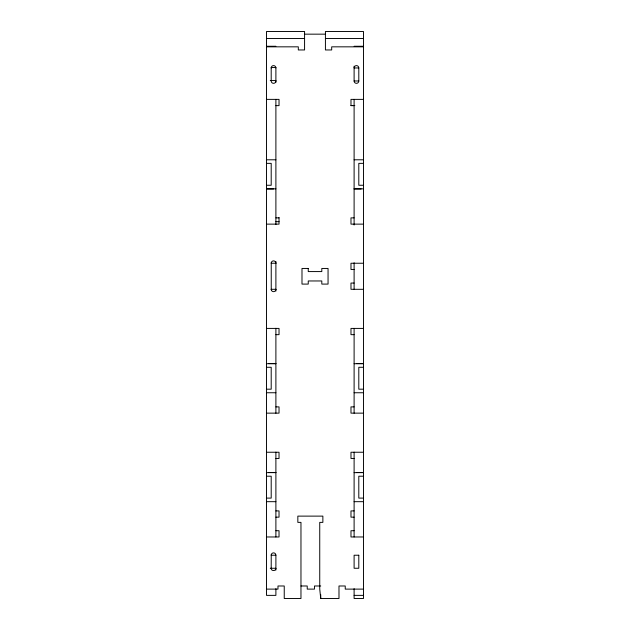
<?xml version="1.0" encoding="UTF-8"?>
<svg xmlns="http://www.w3.org/2000/svg" width="630" height="630" viewBox="0 0 630 630"><rect width="100%" height="100%" fill="white"/><g stroke="black" fill="none" stroke-linecap="round" stroke-linejoin="round"><path stroke-width="0.94" d="M271.239 262.805L271.239 289.729M271.239 554.794L271.199 568.646C271.278 571.221 275.822 571.221 275.893 568.646M304.573 34.162L325.426 34.162M266.506 38.477L304.573 38.477M325.426 38.477L363.494 38.477M266.506 46.266L275.893 46.266M354.107 46.266L363.494 46.266M266.506 46.833L298.313 46.833L298.313 49.959L304.573 49.959L304.573 31.5L266.506 31.5L266.506 595.374L275.893 595.374L275.893 588.664M363.494 46.833L331.687 46.833L331.687 49.959L325.426 49.959L325.426 31.5L363.494 31.5L363.494 598.5L354.107 598.5L354.107 588.664M358.801 67.953L354.107 67.953A2.347 2.347 0 0 1 356.454 65.607A2.347 2.347 0 0 1 358.801 67.953L358.801 80.987A2.347 2.347 0 0 1 356.454 83.333A2.347 2.347 0 0 1 354.107 80.987L354.107 66.166M270.262 80.561L275.893 80.561M354.107 80.987L358.801 80.987M266.506 99.375L279.027 99.375L279.027 105.635L275.893 105.635M363.494 99.375L350.981 99.375L350.981 105.635L354.107 105.635M350.973 105.549L354.824 105.549M266.506 159.792L275.893 159.792M354.107 159.792L363.494 159.792M266.506 163.359L271.199 163.359L271.199 185.259L266.506 185.259M363.494 163.359L358.801 163.359L358.801 185.259L363.494 185.259M266.506 188.835L275.893 188.835M354.107 188.835L363.494 188.835M266.506 188.961L273.546 188.961M354.107 188.961L361.147 188.961M275.893 217.87L279.027 217.87M354.107 217.87L350.981 217.87L350.981 224.13L363.494 224.13M275.893 221.658L279.019 221.658M266.506 224.13L279.027 224.13L279.019 217.468M363.494 263.238L350.981 263.238L350.981 269.49L354.107 269.49M354.107 283.051L350.981 283.051L350.981 289.304L363.494 289.304M266.506 328.411L279.027 328.411L279.027 334.664L275.893 334.664M363.494 328.411L350.981 328.411L350.981 334.664L354.107 334.664M268.852 363.581L275.893 363.581M356.454 363.581L363.494 363.581M266.506 363.707L275.893 363.707M354.107 363.707L363.494 363.707M266.506 367.282L271.199 367.282L271.199 389.183L266.506 389.183M363.494 367.282L358.801 367.282L358.801 389.183L363.494 389.183M266.506 392.75L275.893 392.75M354.107 392.75L363.494 392.75M275.893 406.885L279.027 406.885L279.027 413.138L266.506 413.138M354.107 406.885L350.981 406.885L350.981 413.138L363.494 413.138M266.506 452.245L279.027 452.245L279.027 458.498L275.893 458.498M363.494 452.245L350.981 452.245L350.981 458.498L354.107 458.498M268.852 472.5L275.893 472.5M356.454 472.5L363.494 472.5M266.506 472.634L275.893 472.634M354.107 472.634L363.494 472.634M266.506 476.209L271.199 476.209L271.199 498.102L266.506 498.102M363.494 476.209L358.801 476.209L358.801 498.102L363.494 498.102M266.506 501.677L275.893 501.677M354.107 501.677L363.494 501.677M275.893 510.906L279.027 510.906L279.027 517.159L275.893 517.159M354.107 510.906L350.981 510.906L350.981 517.159L354.107 517.159M275.893 530.72L279.027 530.72L279.027 536.973L266.506 536.973M354.107 530.72L350.981 530.72L350.981 536.973L363.494 536.973M275.893 555.227L271.199 555.227A2.347 2.347 0 0 1 273.546 552.88A2.347 2.347 0 0 1 275.893 555.227L275.893 570.048M270.262 568.26L275.893 568.26M300.967 585.987L307.227 585.987L307.227 589.113L314.48 589.113L314.48 585.987L320.733 585.987M266.506 589.113L277.98 589.113L277.98 585.987L284.24 585.987L284.24 598.5L300.967 598.5L300.967 522.372L297.84 522.372L297.84 516.12L322.867 516.12L322.867 522.372L319.741 522.372L319.741 589.113L320.733 598.5L338.987 598.5L338.987 585.987L345.24 585.987L345.24 589.113L363.494 589.113M354.107 595.374L363.494 595.374M354.107 99.375L354.107 225.028M354.107 262.757L354.107 289.304M354.107 328.38L354.107 413.201M354.107 452.135L354.107 536.973M320.733 594.649L320.733 598.5M275.893 82.349L275.893 67.528L271.199 67.528L271.199 80.987A2.347 2.347 0 0 0 273.546 83.333A2.347 2.347 0 0 0 275.893 80.987M275.893 99.375L275.893 224.548M275.893 261.45L275.893 291.091M275.893 328.277L275.893 413.201M275.893 452.135L275.893 536.973M271.199 67.953A2.347 2.347 0 0 1 273.546 65.607A2.347 2.347 0 0 1 275.893 67.953M275.893 263.238L271.199 263.238A2.347 2.347 0 0 1 273.546 260.891A2.347 2.347 0 0 1 275.893 263.238M308.243 268.451L301.99 268.451L301.99 284.091L308.243 284.091L308.243 280.964L321.804 280.964L321.804 284.091L328.057 284.091L328.057 268.451L321.804 268.451L321.804 271.577L308.243 271.577L308.243 268.451M275.893 289.304L271.199 289.304A2.347 2.347 0 0 0 273.546 291.651A2.347 2.347 0 0 0 275.893 289.304M358.801 555.227L354.107 555.227L354.107 568.26L358.801 568.26L358.801 555.227"/></g></svg>
